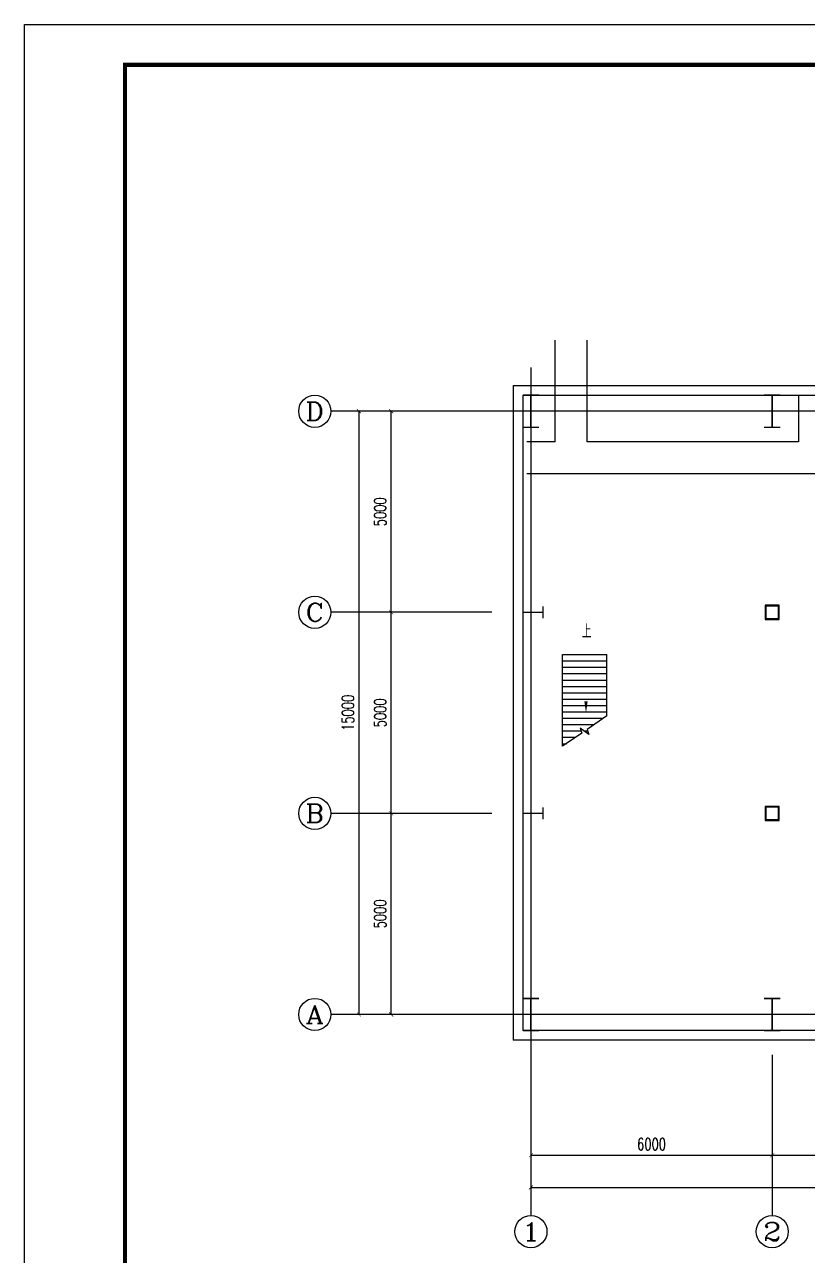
# Model space of a CAD drawing. Header units: millimetres. Extents: x -24326 to 675674, y 148048 to 606396.
# Drawn here: x 495974 to 515439, y 178442 to 209048 of the extents above; entities that cross this region are included whole.
import ezdxf
from ezdxf.enums import TextEntityAlignment as Align

# ---------------------------------------------------------------- set-up
doc = ezdxf.new("R2010")
doc.units = ezdxf.units.MM
for name, color, linetype in [('0-YELLOW', 2, 'Continuous'), ('AXIS', 3, 'Continuous'), ('AXIS_TEXT', 7, 'Continuous'), ('DIM_SYMB', 3, 'Continuous'), ('DOTE', 1, 'Continuous'), ('STAIR', 2, 'Continuous'), ('WALL', 9, 'Continuous'), ('图框', 7, 'Continuous'), ('照明平面设备层', 1, 'Continuous')]:
    doc.layers.add(name, color=color, linetype=linetype)
doc.styles.add('_TCH_AXIS', font='COMPLEX', dxfattribs={"bigfont": 'GBCBIG'})
doc.styles.add('_TCH_DIM', font='SIMPLEX', dxfattribs={"bigfont": 'GBCBIG'})
doc.styles.add('_TCH_DIM_T3', font='SIMPLEX', dxfattribs={"width": 0.705882, "bigfont": 'GBCBIG'})
doc.styles.add('COMPLEX', font='COMPLEX', dxfattribs={"bigfont": 'AllInOneBig.shx'})
doc.dimstyles.new('_TCH_ARCH&&100', dxfattribs={"dimtxt": 297.5, "dimasz": 100, "dimexe": 250, "dimexo": 300, "dimgap": 126.25, "dimtad": 1, "dimdec": 0, "dimzin": 0, "dimdsep": 46, "dimtxsty": '_TCH_DIM_T3', "dimblk": 'ARCHTICK', "dimcen": 0.09, "dimclrt": 7, "dimazin": 2, "dimtfac": 1, "dimtdec": 0, "dimtix": 1, "dimtmove": 2, "dimatfit": 3, "dimfxl": 1, "dimtolj": 1, "dimtzin": 0, "dimarcsym": 0})

# ---------------------------------------------------------------- blocks, each defined once
blk = doc.blocks.new('_AXISO')
blk.add_circle((0, 0), 0.5)
at = {"layer": 'AXIS_TEXT', "style": 'COMPLEX', "width": 1.041667}
blk.add_attdef('A', text='', height=0.56, dxfattribs=at).set_placement((-0.25, -0.28), (0.25, -0.28), align=Align.FIT)
blk = doc.blocks.new('_ArchTick')
at = {"color": 0, "linetype": 'ByBlock', "const_width": 0.15}
blk.add_lwpolyline([(-0.5, -0.5), (0.5, 0.5)], dxfattribs=at)
blk = doc.blocks.new('*D98')
at = {"layer": 'AXIS', "color": 0, "lineweight": -2, "transparency": 16777216}
for p, q in [((507289, 189433), (504839, 189433)), ((505089, 184433), (505089, 189433)), ((507289, 184433), (504839, 184433))]:
    blk.add_line(p, q, dxfattribs=at)
at = {"layer": 'Defpoints', "color": 0, "transparency": 16777216}
for p in [(505089, 189433), (507589, 189433), (507589, 184433)]:
    blk.add_point(p, dxfattribs=at)
at = {"layer": 'AXIS', "color": 0, "lineweight": -2, "transparency": 16777216, "xscale": 100, "yscale": 100, "zscale": 100}
for p, rotation in [((505089, 189433), 90), ((505089, 184433), 270)]:
    blk.add_blockref('_ArchTick', p, dxfattribs=dict(at, rotation=rotation))
at = {"layer": 'AXIS', "color": 7, "transparency": 16777216, "insert": (504814, 186933), "char_height": 297.5, "attachment_point": 5, "rotation": 90, "style": '_TCH_DIM_T3'}
blk.add_mtext('\\A1;5000', dxfattribs=at)
blk = doc.blocks.new('*D99')
at = {"layer": 'AXIS', "color": 0, "lineweight": -2, "transparency": 16777216}
for p, q in [((507289, 194433), (504839, 194433)), ((505089, 189433), (505089, 194433)), ((507289, 189433), (504839, 189433))]:
    blk.add_line(p, q, dxfattribs=at)
at = {"layer": 'Defpoints', "color": 0, "transparency": 16777216}
for p in [(505089, 194433), (507589, 194433), (507589, 189433)]:
    blk.add_point(p, dxfattribs=at)
at = {"layer": 'AXIS', "color": 0, "lineweight": -2, "transparency": 16777216, "xscale": 100, "yscale": 100, "zscale": 100}
for p, rotation in [((505089, 194433), 90), ((505089, 189433), 270)]:
    blk.add_blockref('_ArchTick', p, dxfattribs=dict(at, rotation=rotation))
at = {"layer": 'AXIS', "color": 7, "transparency": 16777216, "insert": (504814, 191933), "char_height": 297.5, "attachment_point": 5, "rotation": 90, "style": '_TCH_DIM_T3'}
blk.add_mtext('\\A1;5000', dxfattribs=at)
blk = doc.blocks.new('*D100')
at = {"layer": 'AXIS', "color": 0, "lineweight": -2, "transparency": 16777216}
for p, q in [((507289, 199433), (504839, 199433)), ((505089, 194433), (505089, 199433)), ((507289, 194433), (504839, 194433))]:
    blk.add_line(p, q, dxfattribs=at)
at = {"layer": 'Defpoints', "color": 0, "transparency": 16777216}
for p in [(505089, 199433), (507589, 199433), (507589, 194433)]:
    blk.add_point(p, dxfattribs=at)
at = {"layer": 'AXIS', "color": 0, "lineweight": -2, "transparency": 16777216, "xscale": 100, "yscale": 100, "zscale": 100}
for p, rotation in [((505089, 199433), 90), ((505089, 194433), 270)]:
    blk.add_blockref('_ArchTick', p, dxfattribs=dict(at, rotation=rotation))
at = {"layer": 'AXIS', "color": 7, "transparency": 16777216, "insert": (504814, 196933), "char_height": 297.5, "attachment_point": 5, "rotation": 90, "style": '_TCH_DIM_T3'}
blk.add_mtext('\\A1;5000', dxfattribs=at)
blk = doc.blocks.new('*D101')
at = {"layer": 'AXIS', "color": 0, "lineweight": -2, "transparency": 16777216}
for p, q in [((507289, 199433), (504039, 199433)), ((504289, 184433), (504289, 199433)), ((507289, 184433), (504039, 184433))]:
    blk.add_line(p, q, dxfattribs=at)
at = {"layer": 'Defpoints', "color": 0, "transparency": 16777216}
for p in [(504289, 199433), (507589, 199433), (507589, 184433)]:
    blk.add_point(p, dxfattribs=at)
at = {"layer": 'AXIS', "color": 0, "lineweight": -2, "transparency": 16777216, "xscale": 100, "yscale": 100, "zscale": 100}
for p, rotation in [((504289, 199433), 90), ((504289, 184433), 270)]:
    blk.add_blockref('_ArchTick', p, dxfattribs=dict(at, rotation=rotation))
at = {"layer": 'AXIS', "color": 7, "transparency": 16777216, "insert": (504014, 191933), "char_height": 297.5, "attachment_point": 5, "rotation": 90, "style": '_TCH_DIM_T3'}
blk.add_mtext('\\A1;15000', dxfattribs=at)
blk = doc.blocks.new('*D102')
at = {"layer": 'AXIS', "color": 0, "lineweight": -2, "transparency": 16777216}
for p, q in [((508564, 183133), (508564, 180683)), ((514564, 183133), (514564, 180683)), ((508564, 180933), (514564, 180933))]:
    blk.add_line(p, q, dxfattribs=at)
at = {"layer": 'Defpoints', "color": 0, "transparency": 16777216}
for p in [(508564, 183433), (514564, 183433), (514564, 180933)]:
    blk.add_point(p, dxfattribs=at)
at = {"layer": 'AXIS', "color": 0, "lineweight": -2, "transparency": 16777216, "xscale": 100, "yscale": 100, "zscale": 100, "rotation": 180}
blk.add_blockref('_ArchTick', (508564, 180933), dxfattribs=at)
at = {"layer": 'AXIS', "color": 0, "lineweight": -2, "transparency": 16777216, "xscale": 100, "yscale": 100, "zscale": 100}
blk.add_blockref('_ArchTick', (514564, 180933), dxfattribs=at)
at = {"layer": 'AXIS', "color": 7, "transparency": 16777216, "insert": (511564, 181208), "char_height": 297.5, "attachment_point": 5, "style": '_TCH_DIM_T3'}
blk.add_mtext('\\A1;6000', dxfattribs=at)
blk = doc.blocks.new('*D103')
at = {"layer": 'AXIS', "color": 0, "lineweight": -2, "transparency": 16777216}
for p, q in [((514564, 183133), (514564, 180683)), ((522564, 183133), (522564, 180683)), ((514564, 180933), (522564, 180933))]:
    blk.add_line(p, q, dxfattribs=at)
at = {"layer": 'Defpoints', "color": 0, "transparency": 16777216}
for p in [(514564, 183433), (522564, 183433), (522564, 180933)]:
    blk.add_point(p, dxfattribs=at)
at = {"layer": 'AXIS', "color": 0, "lineweight": -2, "transparency": 16777216, "xscale": 100, "yscale": 100, "zscale": 100, "rotation": 180}
blk.add_blockref('_ArchTick', (514564, 180933), dxfattribs=at)
at = {"layer": 'AXIS', "color": 0, "lineweight": -2, "transparency": 16777216, "xscale": 100, "yscale": 100, "zscale": 100}
blk.add_blockref('_ArchTick', (522564, 180933), dxfattribs=at)
at = {"layer": 'AXIS', "color": 7, "transparency": 16777216, "insert": (518564, 181208), "char_height": 297.5, "attachment_point": 5, "style": '_TCH_DIM_T3'}
blk.add_mtext('\\A1;8000', dxfattribs=at)
blk = doc.blocks.new('*D108')
at = {"layer": 'AXIS', "color": 0, "lineweight": -2, "transparency": 16777216}
for p, q in [((508564, 183133), (508564, 179883)), ((544284, 183133), (544284, 179883)), ((508564, 180133), (544284, 180133))]:
    blk.add_line(p, q, dxfattribs=at)
at = {"layer": 'Defpoints', "color": 0, "transparency": 16777216}
for p in [(508564, 183433), (544284, 183433), (544284, 180133)]:
    blk.add_point(p, dxfattribs=at)
at = {"layer": 'AXIS', "color": 0, "lineweight": -2, "transparency": 16777216, "xscale": 100, "yscale": 100, "zscale": 100, "rotation": 180}
blk.add_blockref('_ArchTick', (508564, 180133), dxfattribs=at)
at = {"layer": 'AXIS', "color": 0, "lineweight": -2, "transparency": 16777216, "xscale": 100, "yscale": 100, "zscale": 100}
blk.add_blockref('_ArchTick', (544284, 180133), dxfattribs=at)
at = {"layer": 'AXIS', "color": 7, "transparency": 16777216, "insert": (526424, 180408), "char_height": 297.5, "attachment_point": 5, "style": '_TCH_DIM_T3'}
blk.add_mtext('\\A1;35720', dxfattribs=at)

msp = doc.modelspace()

# ---------------------------------------------------------------- linework, layer by layer
at = {"color": 6, "const_width": 40}
for points in [[(508363.6, 199833.3), (508763.6, 199833.3)], [(508563.6, 199833.3), (508563.6, 199033.3)], [(514363.6, 199833.3), (514763.6, 199833.3)], [(514563.6, 199833.3), (514563.6, 199033.3)], [(508363.6, 199033.3), (508763.6, 199033.3)], [(514363.6, 199033.3), (514763.6, 199033.3)], [(508363.6, 184833.3), (508763.6, 184833.3)], [(508563.6, 184033.3), (508563.6, 184833.3)], [(514363.6, 184833.3), (514763.6, 184833.3)], [(514563.6, 184033.3), (514563.6, 184833.3)], [(508363.6, 184033.3), (508763.6, 184033.3)], [(514363.6, 184033.3), (514763.6, 184033.3)]]:
    msp.add_lwpolyline(points, dxfattribs=at)
at = {"layer": '0-YELLOW', "color": 2}
for p, q in [((509163.6, 198673.3), (509163.6, 201199.7)), ((509963.6, 198673.3), (509963.6, 201199.7)), ((515213.6, 199833.3), (515213.6, 198675.1)), ((509163.6, 198675.6), (508463.5, 198675.7)), ((515213.6, 198675.1), (509963.6, 198675.6)), ((525377.6, 197873.3), (508463.4, 197874.7))]:
    msp.add_line(p, q, dxfattribs=at)
at = {"layer": 'AXIS'}
for p, q in [((507588.6, 199433.3), (503588.6, 199433.3)), ((507588.6, 194433.3), (503588.6, 194433.3)), ((507588.6, 189433.3), (503588.6, 189433.3)), ((507588.6, 184433.3), (503588.6, 184433.3)), ((508563.6, 183433.3), (508563.6, 179433.3)), ((514563.6, 183433.3), (514563.6, 179433.3))]:
    msp.add_line(p, q, dxfattribs=at)
at = {"layer": 'DIM_SYMB'}
msp.add_lwpolyline([(509933.5, 193645.6, 0, 0, 0), (509933.5, 191916.4, 0, 80, 0), (509933.5, 192216.4, 0, 0, 0)], format="xyseb", dxfattribs=at)
at = {"layer": 'DOTE'}
for p, q in [((508563.6, 200523.3), (508563.6, 183433.3)), ((545283.6, 199433.3), (507588.6, 199433.3)), ((545283.6, 184433.3), (507588.6, 184433.3))]:
    msp.add_line(p, q, dxfattribs=at)
at = {"layer": 'STAIR'}
for p, q in [((509353, 191103.2), (509353, 193383.2)), ((509353, 193383.2), (510453, 193383.2)), ((509353, 193224.9), (510453, 193224.9)), ((510453, 191863.2), (510453, 193383.2)), ((509353, 193066.5), (510453, 193066.5)), ((509353, 192908.2), (510453, 192908.2)), ((509353, 192749.9), (510453, 192749.9)), ((509353, 192591.6), (510453, 192591.6)), ((509353, 192433.2), (510453, 192433.2)), ((509353, 192274.9), (510453, 192274.9)), ((509353, 192116.6), (510453, 192116.6)), ((509353, 191958.2), (510453, 191958.2)), ((509353, 191799.9), (510361.4, 191799.9)), ((509353, 191641.6), (510132.2, 191641.6)), ((510453, 191863.2), (509960.5, 191523)), ((509353, 191483.2), (509810.9, 191483.2)), ((509829.1, 191432.2), (509353, 191103.2)), ((509353, 191324.9), (509673.9, 191324.9)), ((510005.9, 191395.8), (509786.5, 191551.5)), ((509786.5, 191551.5), (509829.1, 191432.2)), ((509882.7, 191483.2), (509974.7, 191483.2)), ((509960.5, 191523), (510005.9, 191395.8)), ((509353, 191166.6), (509444.7, 191166.6))]:
    msp.add_line(p, q, dxfattribs=at)
at = {"layer": 'WALL', "color": 7}
for p, q in [((508123.6, 200073.3), (508122.2, 183793.3)), ((508123.6, 200073.3), (535813.6, 200073.3)), ((508363.6, 199833.3), (508362.3, 184033.3)), ((508363.6, 199833.3), (535813.6, 199833.3)), ((535813.6, 184033.3), (508362.3, 184033.3)), ((535813.6, 183793.3), (508122.2, 183793.3))]:
    msp.add_line(p, q, dxfattribs=at)
at = {"layer": 'WALL', "color": 6, "const_width": 30}
for points in [[(508363.1, 194283.3), (508363.1, 194583.3)], [(508363.1, 194433.3), (508863.1, 194433.3)], [(508863.1, 194283.3), (508863.1, 194583.3)], [(508363.1, 189283.3), (508363.1, 189583.3)], [(508863.1, 189283.3), (508863.1, 189583.3)], [(508363.1, 189433.3), (508863.1, 189433.3)]]:
    msp.add_lwpolyline(points, dxfattribs=at)
at = {"layer": 'WALL', "color": 6}
for points in [[(514738.6, 194608.3), (514388.6, 194608.3), (514388.6, 194258.3), (514738.6, 194258.3)], [(514718.6, 194588.3), (514408.6, 194588.3), (514408.6, 194278.3), (514718.6, 194278.3)], [(514738.6, 189608.3), (514388.6, 189608.3), (514388.6, 189258.3), (514738.6, 189258.3)], [(514718.6, 189588.3), (514408.6, 189588.3), (514408.6, 189278.3), (514718.6, 189278.3)]]:
    msp.add_lwpolyline(points, close=True, dxfattribs=at)
at = {"layer": '图框', "linetype": 'Continuous', "lineweight": 100, "const_width": 100}
msp.add_lwpolyline([(498473.6, 168047.8), (554373.6, 168047.8), (554373.6, 208047.8), (498473.6, 208047.8)], close=True, dxfattribs=at)
at = {"layer": '照明平面设备层', "color": 0, "lineweight": -3, "ltscale": 100}
msp.add_lwpolyline([(495973.6, 209047.8), (555373.6, 209047.8), (555373.6, 167047.8), (495973.6, 167047.8)], close=True, dxfattribs=at)

# ---------------------------------------------------------------- block references
at = {"layer": 'AXIS'}
ref = msp.add_blockref('_AXISO', (503188.6, 199433.3), dxfattribs=dict(at, xscale=800, yscale=800, zscale=800))
ref.add_attrib('A', 'D', dxfattribs={"layer": 'AXIS_TEXT', "height": 452.5, "style": '_TCH_AXIS', "width": 1.235294}).set_placement((502962.3, 199207), (503414.9, 199207), align=Align.FIT)
ref = msp.add_blockref('_AXISO', (503188.6, 194433.3), dxfattribs=dict(at, xscale=800, yscale=800, zscale=800))
ref.add_attrib('A', 'C', dxfattribs={"layer": 'AXIS_TEXT', "height": 452.5, "style": '_TCH_AXIS', "width": 1.4}).set_placement((502962.3, 194207), (503414.9, 194207), align=Align.FIT)
ref = msp.add_blockref('_AXISO', (503188.6, 189433.3), dxfattribs=dict(at, xscale=800, yscale=800, zscale=800))
ref.add_attrib('A', 'B', dxfattribs={"layer": 'AXIS_TEXT', "height": 452.5, "style": '_TCH_AXIS', "width": 1.235294}).set_placement((502962.3, 189207), (503414.9, 189207), align=Align.FIT)
ref = msp.add_blockref('_AXISO', (503188.6, 184433.3), dxfattribs=dict(at, xscale=800, yscale=800, zscale=800))
ref.add_attrib('A', 'A', dxfattribs={"layer": 'AXIS_TEXT', "height": 452.5, "style": '_TCH_AXIS', "width": 1.166667}).set_placement((502962.3, 184207), (503414.9, 184207), align=Align.FIT)
ref = msp.add_blockref('_AXISO', (508563.6, 179033.3), dxfattribs=dict(at, xscale=800, yscale=800, zscale=800))
ref.add_attrib('A', '1', dxfattribs={"layer": 'AXIS_TEXT', "height": 452.5, "style": '_TCH_AXIS', "width": 2.333333}).set_placement((508337.3, 178807), (508789.9, 178807), align=Align.FIT)
ref = msp.add_blockref('_AXISO', (514563.6, 179033.3), dxfattribs=dict(at, xscale=800, yscale=800, zscale=800))
ref.add_attrib('A', '2', dxfattribs={"layer": 'AXIS_TEXT', "height": 452.5, "style": '_TCH_AXIS', "width": 1.5}).set_placement((514337.3, 178807), (514789.9, 178807), align=Align.FIT)

# ---------------------------------------------------------------- texts
at = {"layer": 'DIM_SYMB', "color": 7, "style": '_TCH_DIM'}
msp.add_text('上', height=337.6, dxfattribs=at).set_placement((509829.2, 193795.8))

# ---------------------------------------------------------------- dimensions: what is measured, and where the dimension line sits
at = {"layer": 'AXIS'}
for p1, p2, distance, picture, middle in [((507588.6, 184433.3), (507588.6, 199433.3), 3300, '*D101', (504013.6, 191933.3)), ((507588.6, 194433.3), (507588.6, 199433.3), 2500, '*D100', (504813.6, 196933.3)), ((507588.6, 189433.3), (507588.6, 194433.3), 2500, '*D99', (504813.6, 191933.3)), ((507588.6, 184433.3), (507588.6, 189433.3), 2500, '*D98', (504813.6, 186933.3)), ((508563.6, 183433.3), (514563.6, 183433.3), -2500, '*D102', (511563.6, 181208.3)), ((508563.6, 183433.3), (544283.6, 183433.3), -3300, '*D108', (526423.6, 180408.3)), ((514563.6, 183433.3), (522563.6, 183433.3), -2500, '*D103', (518563.6, 181208.3))]:
    dim = msp.add_aligned_dim(p1=p1, p2=p2, distance=distance, dimstyle='_TCH_ARCH&&100', dxfattribs=at)
    dim.commit()
    dim.dimension.update_dxf_attribs({"geometry": picture, "text_midpoint": middle})

doc.saveas('drawing.dxf')
